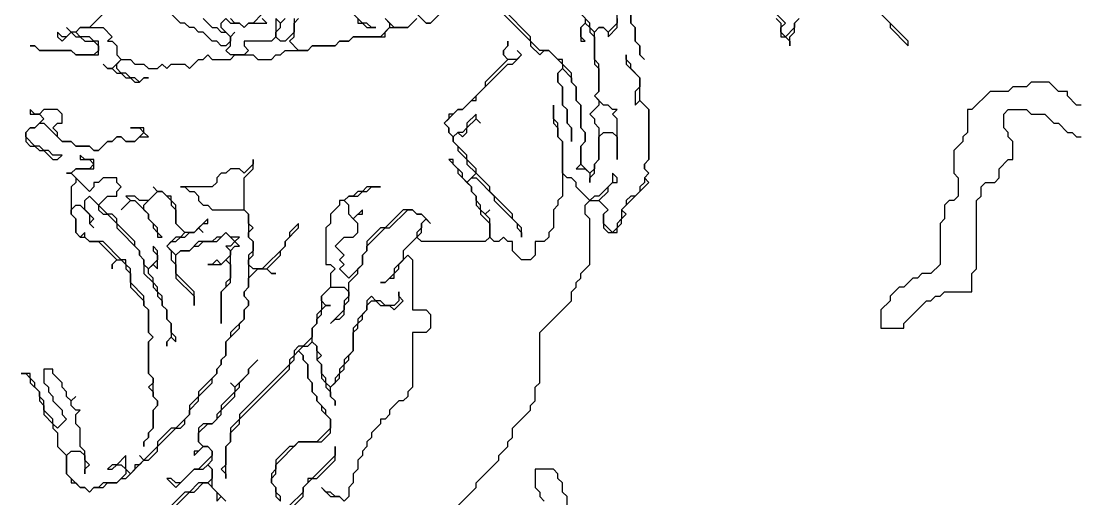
# Model space of a CAD drawing. Header units: metres. Extents: x 0 to 500, y 0 to 703.
# Drawn here: x 327.62 to 356.69, y 335.19 to 348.3 of the extents above; entities that cross this region are included whole.
import ezdxf

# ---------------------------------------------------------------- set-up
doc = ezdxf.new("R2010")
doc.units = ezdxf.units.M

msp = doc.modelspace()

# ---------------------------------------------------------------- linework, layer by layer
for points in [[(339.125, 348.5), (338.875, 348.25), (338.75, 348.25), (338.25, 348.75)], [(329.875, 348.5), (329.5, 348.125), (329.25, 348.125), (329.125, 348), (329, 348), (328.875, 348.125), (329, 348), (328.875, 347.875), (328.75, 347.875), (328.625, 348), (328.625, 347.875), (328.75, 347.75), (329, 348), (329.125, 347.875), (329.25, 347.875), (329.375, 347.75), (329.625, 347.75), (329.75, 347.625), (329.75, 347.5), (329.625, 347.375), (329.125, 347.375), (329, 347.5), (328.125, 347.5), (328, 347.625), (327.875, 347.625), (328, 347.625), (328.125, 347.5), (329, 347.5), (329.125, 347.375), (329.75, 347.375), (329.75, 347.75), (329.625, 347.75), (329.5, 347.875), (329.25, 347.875), (329.125, 348), (329.25, 348.125), (329.875, 348.125), (330.125, 347.875), (330, 347.75), (330.125, 347.75), (330.25, 347.625), (330.25, 347.375), (330.375, 347.25), (330.125, 347), (330, 347), (329.875, 347.125), (330, 347), (330.125, 347), (330.25, 346.875), (330.375, 346.875), (330.5, 346.75), (330.625, 346.75), (330.75, 346.625), (330.875, 346.625), (331, 346.75), (331.125, 346.75), (331, 346.75), (330.875, 346.625), (330.75, 346.75), (330.625, 346.75), (330.5, 346.875), (330.375, 346.875), (330.25, 347), (330.25, 347.125), (330.375, 347.25), (330.625, 347.25), (330.75, 347.125), (331, 347.125), (331.125, 347), (331.375, 347), (331.5, 347.125), (331.625, 347), (331.75, 347.125), (332.125, 347.125), (332.25, 347), (332.5, 347.25), (332.625, 347.25), (332.75, 347.375), (332.875, 347.25), (333.375, 347.25), (333.5, 347.375), (334, 347.375), (334.125, 347.25), (334.5, 347.25), (334.625, 347.375), (334.75, 347.375), (334.875, 347.5), (335.5, 347.5), (335.625, 347.625), (336.25, 347.625), (336.375, 347.75), (336.625, 347.75), (336.75, 347.875), (337.625, 347.875), (337.625, 348), (337.75, 348.125), (338.25, 348.125), (338.5, 348.375)], [(332.625, 348.375), (332.875, 348.125), (333, 348.125), (333.125, 348), (333.25, 348), (333.375, 347.875), (333.375, 347.75), (333.25, 347.625), (333.125, 347.625), (333, 347.75), (332.875, 347.75), (332.625, 348), (332.5, 348), (332.375, 348.125), (332.25, 348.125), (332.125, 348.25), (332, 348.25), (331.75, 348.5)], [(334.25, 348.5), (334, 348.25), (333.875, 348.25), (333.75, 348.125), (333.625, 348.25), (333.5, 348.25), (333.375, 348.375)], [(336.875, 348.375), (336.875, 348.25), (337, 348.25), (337.125, 348.125), (337.375, 348.125), (337.25, 348.125), (337.125, 348.25), (337, 348.25), (336.75, 348.5)], [(340.75, 348.625), (341.625, 347.75), (341.625, 347.625), (341.875, 347.375), (342, 347.5), (342.125, 347.5), (342.5, 347.125), (342.5, 347), (342.375, 346.875), (342.375, 346.625), (342.5, 346.5), (342.5, 346), (342.625, 345.875), (342.625, 345.5), (342.75, 345.375), (342.75, 345), (342.75, 345.375), (342.625, 345.5), (342.625, 345.875), (342.5, 346), (342.5, 346.5), (342.375, 346.625), (342.375, 346.875), (342.5, 347), (342.75, 346.75), (342.75, 346.625), (342.875, 346.5), (342.875, 346.125), (343, 346), (343, 345.375), (343.125, 345.25), (343.125, 345), (343, 344.875), (343, 344.375), (342.875, 344.25), (343.125, 344.25), (343.25, 344.125), (343.25, 343.875), (343.25, 344), (343.375, 344.125), (343.375, 344.375), (343.5, 344.5), (343.5, 345.125), (343.625, 345.25), (343.875, 345.25), (344, 345.125), (344, 344.5), (344, 345.625), (343.875, 345.75), (344, 345.875), (343.875, 345.875), (343.75, 346), (343.625, 346), (343.375, 346.25), (343.5, 346.375), (343.5, 347.125), (343.375, 347.25), (343.375, 348), (343.5, 348.125), (343.625, 348.125), (343.75, 348), (343.75, 347.875), (344, 348.125), (344, 348.5)], [(343.125, 348.375), (343.125, 348.25), (343, 348.125), (343, 347.75), (343.125, 347.75), (343, 347.875), (343, 348.125), (343.125, 348.25), (343.25, 348.125), (343.25, 348), (343.375, 347.875), (343.375, 347.125), (343.5, 347), (343.5, 346.375), (343.375, 346.25), (343.5, 346.125), (343.5, 346), (343.25, 345.75), (343.375, 345.625), (343.375, 345.5), (343.5, 345.375), (343.5, 344.5), (343.375, 344.375), (343.375, 344.25), (343.25, 344.125), (343, 344.375), (343, 344.875), (343.125, 345), (343.125, 345.25), (343, 345.375), (343, 346), (342.875, 346.125), (342.875, 346.5), (342.75, 346.625), (342.75, 346.875), (342.5, 347.125), (342.5, 347.25), (342.375, 347.25), (342.125, 347.5), (341.875, 347.5), (341.625, 347.75), (341.625, 347.875), (340.875, 348.625)], [(344, 348.375), (344, 348.25), (343.75, 348), (343.625, 348.125), (343.5, 348.125), (343.375, 348), (343.25, 348.125), (343.25, 348.25), (343, 348.5)], [(344.375, 348.625), (344.375, 348.25), (344.5, 348.125), (344.5, 347.75), (344.625, 347.625), (344.625, 347.375), (344.75, 347.25), (344.625, 347.375), (344.625, 347.625), (344.5, 347.75), (344.5, 348.125), (344.375, 348.25), (344.375, 348.625)], [(349, 348.375), (348.875, 348.25), (348.875, 348.125), (348.625, 347.875), (348.5, 348), (348.5, 348.125), (348.625, 348.25), (348.375, 348.5)], [(351.25, 348.5), (351.5, 348.25), (351.5, 348.125), (352, 347.625), (352, 347.75), (351.25, 348.5)], [(334.625, 348.375), (334.625, 347.875), (334.5, 347.75), (333.75, 347.75), (333.75, 347.625), (333.875, 347.5), (333.75, 347.375), (333.375, 347.375), (333.25, 347.5), (333.375, 347.625), (333.375, 347.875), (333.5, 348), (333.375, 347.875), (333.125, 348.125), (333.125, 348.25), (333.25, 348.375), (333.375, 348.25), (333.625, 348.25), (333.75, 348.125), (333.875, 348.25), (334.375, 348.25), (334.25, 348.375)], [(335.125, 348.375), (335.125, 348), (334.875, 347.75), (334.75, 347.75), (334.625, 347.875), (334.625, 348), (334.75, 348.125), (334.75, 348.25), (334.875, 348.375), (334.75, 348.25), (334.625, 348.375)], [(337.625, 348.375), (337.75, 348.25), (337.75, 348.125), (337.5, 347.875), (336.75, 347.875), (336.625, 347.75), (336.375, 347.75), (336.25, 347.625), (335.625, 347.625), (335.5, 347.5), (335.25, 347.5), (335, 347.75), (335.125, 347.875), (335.125, 348.25), (335.25, 348.375)], [(338.5, 348.375), (338.25, 348.125), (337.875, 348.125), (337.625, 348.375)], [(338.625, 348.375), (338.75, 348.25), (338.875, 348.25), (339, 348.375)], [(348.375, 348.375), (348.5, 348.25), (348.5, 347.875), (348.625, 347.875), (348.75, 347.75), (348.75, 347.625), (348.75, 347.875), (348.875, 348), (348.875, 348.25), (349, 348.375)], [(339.375, 334.75), (340.125, 335.5), (340.125, 335.625), (340.75, 336.25), (340.75, 336.375), (341, 336.625), (341, 336.75), (341.125, 336.875), (341.125, 337.125), (341.625, 337.625), (341.625, 337.75), (341.75, 337.875), (341.75, 338.25), (341.875, 338.375), (341.875, 339.75), (342.75, 340.625), (342.75, 340.875), (342.875, 341), (342.875, 341.125), (343, 341.25), (343, 341.375), (343.25, 341.625), (343.25, 342.875), (343.125, 343), (343.125, 343.25), (343.25, 343.375), (343.5, 343.375), (343.75, 343.125), (343.625, 343), (343.625, 342.625), (343.75, 342.5), (344, 342.5), (344, 342.625), (344.125, 342.75), (344.125, 342.875), (344.25, 343), (344.125, 343.125), (344.875, 343.875), (344.75, 344), (344.875, 344.125), (344.75, 344.25), (344.75, 344.375), (344.875, 344.5), (344.875, 345.875), (344.625, 346.125), (344.625, 346.75), (344.375, 347), (344.375, 347.125), (344.25, 347.25), (344.25, 347.375), (344.25, 347.125), (344.625, 346.75), (344.625, 346.5), (344.5, 346.375), (344.5, 346), (344.625, 346.125), (344.875, 345.875), (344.875, 344.5), (344.75, 344.375), (344.75, 344.25), (344.875, 344.125), (344.75, 344), (344.75, 343.875), (344.625, 343.75), (344.625, 343.625), (344.5, 343.5), (344.375, 343.5), (344.25, 343.375), (344.25, 343.25), (344.125, 343.125), (344.125, 342.875), (344, 342.75), (344, 342.625), (343.875, 342.5), (343.625, 342.75), (343.625, 343), (343.75, 343.125), (343.5, 343.375), (343.75, 343.625), (343.75, 343.75), (343.875, 343.875), (344, 343.875), (344, 344), (343.875, 344.125), (343.875, 343.875), (343.5, 343.5), (343.375, 343.5), (343.25, 343.375), (342.875, 343.75), (342.875, 343.875), (342.75, 344), (342.625, 344), (342.5, 344.125), (342.5, 345), (342.375, 345.125), (342.375, 345.5), (342.25, 345.625), (342.25, 346), (342.25, 345.5), (342.375, 345.375), (342.375, 345.125), (342.5, 345), (342.5, 343.5), (342.375, 343.375), (342.375, 343.25), (342.25, 343.125), (342.25, 342.625), (342.125, 342.5), (342.125, 342.375), (342, 342.25), (341.75, 342.25), (341.75, 341.875), (341.625, 341.75), (341.375, 341.75), (341.125, 342), (341.125, 342.25), (341, 342.25), (340.875, 342.375), (340.75, 342.25), (340.625, 342.25), (340.5, 342.375), (340.5, 342.875), (340.375, 343), (340.5, 343.125), (340.375, 343), (340.25, 343.125), (340.25, 343.25), (340.125, 343.375), (340.125, 343.5), (340, 343.625), (340, 343.75), (339.875, 343.875), (340, 344), (340.125, 344), (340.625, 343.5), (340.625, 343.375), (341.25, 342.75), (341.25, 342.625), (341.375, 342.5), (341.375, 342.375), (341.375, 342.625), (341.125, 342.875), (341.125, 343), (340.5, 343.625), (340.5, 343.75), (340.125, 344.125), (340.125, 344.25), (339.875, 344.5), (339.875, 344.625), (339.5, 345), (339.5, 345.125), (339.625, 345.25), (339.75, 345.125), (339.875, 345.25), (339.875, 345.375), (340.125, 345.625), (340.25, 345.5), (340.125, 345.625), (340.125, 345.75), (339.875, 345.5), (339.875, 345.375), (339.75, 345.25), (339.625, 345.25), (339.5, 345.125), (339.375, 345.25), (339.375, 345.375), (339.25, 345.5), (339.625, 345.875), (339.75, 345.875), (340, 346.125), (340.125, 346.125), (340.125, 346.25), (341, 347.125), (341.125, 347.125), (341.375, 347.375), (341.25, 347.5), (341.375, 347.375), (341.25, 347.25), (341, 347.25), (340.875, 347.375), (340.875, 347.5), (341, 347.625), (341, 347.75), (341, 347.625), (340.875, 347.5), (340.875, 347.375), (341, 347.25), (340.375, 346.625), (340.375, 346.5), (339.75, 345.875), (339.625, 345.875), (339.5, 345.75), (339.375, 345.75), (339.375, 345.625), (339.25, 345.5), (339.375, 345.375), (339.375, 345.25), (339.5, 345.125), (339.5, 345), (339.625, 344.875), (339.625, 344.75), (339.875, 344.5), (339.875, 344.375), (340.125, 344.125), (339.875, 343.875), (339.75, 344), (339.75, 344.125), (339.5, 344.375), (339.5, 344.5), (339.375, 344.5), (339.625, 344.25), (339.625, 344.125), (340, 343.75), (340, 343.625), (340.125, 343.5), (340.125, 343.25), (340.25, 343.125), (340.25, 343), (340.5, 342.75), (340.5, 342.375), (340.375, 342.25), (338.625, 342.25), (338.5, 342.375), (338.625, 342.5), (338.625, 342.75), (338.75, 342.875), (338.875, 342.75), (338.625, 343), (338.5, 343), (338.375, 343.125), (338.125, 343.125), (337.625, 342.625), (337.5, 342.625), (337.125, 342.25), (337.125, 342), (337, 341.875), (337, 341.625), (336.625, 341.25), (336.375, 341.5), (336.5, 341.625), (336.375, 341.75), (336.5, 341.875), (336.25, 342.125), (336.5, 342.375), (336.75, 342.375), (336.875, 342.5), (336.875, 342.75), (336.75, 342.875), (336.875, 343), (337, 343), (337, 343.125), (336.75, 342.875), (336.625, 343), (336.625, 343.25), (336.5, 343.375), (336.625, 343.5), (336.875, 343.5), (337, 343.625), (337.125, 343.625), (337.25, 343.75), (337.5, 343.75), (337.125, 343.75), (337, 343.625), (336.875, 343.625), (336.75, 343.5), (336.625, 343.5), (336.5, 343.375), (336.375, 343.375), (336.375, 343.25), (336.125, 343), (336.125, 342.75), (336, 342.625), (336, 341.625), (336.125, 341.625), (336.25, 341.5), (336.125, 341.375), (336.125, 341), (335.875, 340.75), (335.875, 340.375), (335.75, 340.25), (335.75, 340), (335.625, 339.875), (335.625, 339.625), (335.375, 339.375), (335.25, 339.375), (335.125, 339.25), (335.125, 339.125), (335, 339), (335, 338.875), (333.625, 337.5), (333.625, 337.375), (333.375, 337.125), (333.375, 336.75), (333.25, 336.625), (333.25, 336.125), (333.125, 336), (333.25, 335.875), (333.25, 335.75), (333.25, 336.625), (333.375, 336.75), (333.375, 337), (333.625, 337.25), (333.625, 337.375), (335, 338.75), (335, 338.875), (335.125, 339), (335.125, 339.125), (335.25, 339.25), (335.375, 339.125), (335.375, 339), (335.5, 338.875), (335.5, 338.5), (335.625, 338.375), (335.625, 338.125), (335.75, 338), (335.75, 337.875), (335.875, 337.75), (335.875, 337.625), (336.125, 337.375), (336.125, 337.125), (335.75, 336.75), (335.25, 336.75), (335.125, 336.625), (335, 336.625), (334.625, 336.25), (334.625, 336), (334.5, 335.875), (334.5, 335.625), (334.625, 335.5), (334.625, 335.25), (334.75, 335.125), (334.75, 335.25), (334.625, 335.375), (334.625, 335.5), (334.5, 335.625), (334.5, 335.75), (334.625, 335.875), (334.625, 336.125), (335.25, 336.75), (335.875, 336.75), (336.125, 337), (336.125, 337.375), (336, 337.5), (336, 337.625), (335.75, 337.875), (335.75, 338), (335.625, 338.125), (335.625, 338.375), (335.5, 338.5), (335.5, 338.875), (335.375, 339), (335.375, 339.125), (335.25, 339.25), (335.375, 339.375), (335.5, 339.375), (335.625, 339.5), (335.75, 339.375), (335.75, 339), (335.875, 338.875), (335.875, 338.5), (336, 338.375), (336, 338.25), (336.125, 338.125), (336.125, 338), (336.25, 337.875), (336.25, 337.75), (336.25, 337.875), (336.125, 338), (336.125, 338.25), (336.375, 338.5), (336.375, 338.625), (336.5, 338.75), (336.5, 338.875), (336.625, 339), (336.625, 339.125), (336.75, 339.25), (336.75, 339.75), (336.875, 339.875), (336.875, 340), (337, 340.125), (337, 340.25), (337.125, 340.375), (337.125, 340.5), (337.25, 340.625), (337.375, 340.625), (337.5, 340.5), (337.75, 340.5), (337.875, 340.375), (338.125, 340.625), (338, 340.75), (338, 340.875), (338, 340.625), (337.875, 340.5), (337.625, 340.5), (337.5, 340.625), (337.375, 340.625), (337.25, 340.75), (337.125, 340.625), (337.125, 340.375), (336.875, 340.125), (336.875, 340), (336.75, 339.875), (336.75, 339.25), (336.5, 339), (336.5, 338.875), (336.375, 338.75), (336.375, 338.625), (336.25, 338.5), (336.25, 338.375), (336.125, 338.25), (336, 338.375), (336, 338.5), (335.875, 338.625), (335.875, 338.875), (335.75, 339), (335.875, 339.125), (335.75, 339.25), (335.75, 339.375), (335.625, 339.5), (335.625, 339.875), (335.75, 340), (335.75, 340.125), (335.875, 340.25), (335.875, 340.375), (336, 340.5), (336.125, 340.5), (336, 340.5), (335.875, 340.625), (335.875, 340.75), (336.125, 341), (336.5, 341), (336.625, 340.875), (336.625, 340.75), (336.5, 340.625), (336.5, 340.375), (336.125, 340), (336.25, 340.125), (336.375, 340.125), (336.5, 340.25), (336.5, 340.5), (336.625, 340.625), (336.625, 341.125), (336.875, 341.375), (336.875, 341.5), (337, 341.625), (337, 341.875), (337.125, 342), (337.125, 342.125), (337.625, 342.625), (337.75, 342.625), (338.25, 343.125), (338.375, 343.125), (338.5, 343), (338.625, 343), (338.75, 342.875), (338.625, 342.75), (338.625, 342.625), (338.5, 342.5), (338.5, 342.375), (338.125, 342), (338.125, 341.75), (337.875, 341.5), (337.875, 341.375), (337.625, 341.125), (337.5, 341.125), (337.625, 341.125), (337.75, 341.25), (337.875, 341.25), (337.875, 341.375), (338, 341.5), (338, 341.625), (338.25, 341.875), (338.375, 341.75), (338.375, 340.375), (338.75, 340.375), (338.875, 340.25), (338.875, 339.875), (338.75, 339.75), (338.375, 339.75), (338.375, 338.25), (338.25, 338.125), (338.25, 338), (338.125, 337.875), (338, 337.875), (337.75, 337.625), (337.75, 337.5), (337.625, 337.375), (337.5, 337.375), (337.5, 337.25), (337.25, 337), (337.25, 336.875), (337.125, 336.75), (337.125, 336.625), (337, 336.5), (337, 336.375), (336.875, 336.25), (336.875, 336), (336.75, 335.875), (336.75, 335.625), (336.625, 335.5), (336.625, 335.25), (336.5, 335.125), (336.375, 335.25), (336.25, 335.25), (336.125, 335.375), (336, 335.375), (335.875, 335.5), (336.125, 335.25), (336.375, 335.25), (336.5, 335.125)], [(356.75, 346), (356.625, 346), (356.375, 346.25), (356.375, 346.375), (356.125, 346.375), (355.875, 346.625), (355.375, 346.625), (355.25, 346.5), (354.875, 346.5), (354.75, 346.375), (354.25, 346.375), (353.75, 345.875), (353.625, 345.875), (353.625, 345.25), (353.5, 345.125), (353.5, 345), (353.25, 344.75), (353.25, 344.125), (353.375, 344), (353.375, 343.5), (353.25, 343.375), (353.125, 343.375), (353, 343.25), (353, 342.875), (352.875, 342.75), (352.875, 341.625), (352.625, 341.375), (352.375, 341.375), (352.25, 341.25), (352.125, 341.25), (351.875, 341), (351.75, 341), (351.5, 340.75), (351.5, 340.625), (351.25, 340.375), (351.25, 339.875), (351.875, 339.875), (351.875, 340), (352.5, 340.625), (352.625, 340.625), (352.75, 340.75), (352.875, 340.75), (353, 340.875), (353.75, 340.875), (353.75, 341.375), (353.875, 341.5), (353.875, 343.375), (354, 343.5), (354, 343.75), (354.125, 343.875), (354.375, 343.875), (354.5, 344), (354.5, 344.25), (354.75, 344.5), (354.875, 344.5), (354.875, 345), (354.75, 345.125), (354.75, 345.25), (354.625, 345.375), (354.625, 345.75), (354.75, 345.875), (355.25, 345.875), (355.375, 345.75), (355.75, 345.75), (356, 345.5), (356.125, 345.5), (356.375, 345.25), (356.5, 345.25), (356.625, 345.125), (356.75, 345.125)], [(333.25, 335.125), (332.875, 335.5), (332.875, 336), (332.75, 336.125), (332.875, 336.25), (332.875, 336.5), (332.75, 336.625), (332.625, 336.625), (332.5, 336.75), (332.5, 337), (332.75, 337.25), (332.875, 337.25), (333.125, 337.5), (333.125, 337.625), (333.5, 338), (333.5, 338.125), (333.625, 338.25), (333.625, 338.375), (333.875, 338.625), (333.875, 338.75), (334.125, 339), (333.875, 338.75), (333.875, 338.625), (333.5, 338.25), (333.375, 338.375), (333.5, 338.25), (333.5, 338.125), (333.125, 337.75), (333.125, 337.625), (333, 337.5), (333, 337.375), (332.875, 337.25), (332.625, 337.25), (332.5, 337.125), (332.5, 336.75), (332.625, 336.625), (332.5, 336.5), (332.375, 336.5), (332.375, 336.375), (332.625, 336.625), (332.75, 336.625), (332.875, 336.5), (332.875, 336.375), (332.5, 336), (332.375, 336), (332, 335.625), (331.875, 335.625), (331.75, 335.75), (331.625, 335.75), (331.875, 335.5), (332.375, 336), (332.625, 336), (332.75, 336.125), (332.875, 336), (332.875, 335.75), (332.75, 335.625), (332.5, 335.625), (332.25, 335.375), (332.125, 335.375), (331.625, 334.875)], [(335, 334.875), (335.375, 335.25), (335.375, 335.5), (335.625, 335.75), (335.75, 335.75), (336.25, 336.25), (336.25, 336.625), (336.25, 336.375), (335.625, 335.75), (335.5, 335.75), (335.5, 335.625), (335.375, 335.5), (335.375, 335.375), (335, 335)], [(342.625, 334), (342.625, 335.25), (342.5, 335.375), (342.5, 335.625), (342.375, 335.75), (342.375, 335.875), (342.25, 336), (341.75, 336), (341.75, 335.5), (341.875, 335.375), (341.875, 335.25), (342, 335.125)], [(331.625, 334.75), (332.25, 335.375), (332.375, 335.375), (332.625, 335.625), (332.75, 335.625), (333, 335.375), (333, 335.125)], [(333, 335.125), (333.125, 335.25), (333.25, 335.125)]]:
    msp.add_lwpolyline(points)
for points in [[(327.875, 345.875), (327.875, 345.75), (328.125, 345.75), (328.25, 345.625), (328, 345.375), (327.875, 345.375), (327.75, 345.25), (327.75, 345), (327.875, 344.875), (328, 344.875), (328.125, 344.75), (328.25, 344.75), (328.5, 344.5), (328.625, 344.5), (328.75, 344.625), (328.5, 344.625), (328.375, 344.75), (328.25, 344.75), (328.125, 344.875), (328, 344.875), (327.75, 345.125), (327.75, 345.25), (327.875, 345.375), (328, 345.375), (328.125, 345.5), (328.25, 345.5), (328.75, 345), (329, 345), (329.125, 344.875), (329.5, 344.875), (329.625, 344.75), (329.75, 344.75), (330, 345), (330.125, 345), (330.25, 345.125), (330.375, 345.125), (330.5, 345), (330.75, 345), (330.875, 345.125), (331.125, 345.125), (331, 345.25), (331, 345.375), (330.625, 345.375), (330.875, 345.375), (331, 345.25), (330.75, 345), (330.5, 345), (330.375, 345.125), (330.25, 345.125), (330.125, 345), (330, 345), (329.75, 344.75), (329.625, 344.75), (329.5, 344.875), (329.125, 344.875), (329, 345), (328.75, 345), (328.625, 345.125), (328.625, 345.25), (328.5, 345.375), (328.625, 345.5), (328.75, 345.5), (328.75, 345.75), (328.625, 345.875), (328.25, 345.875), (328.125, 345.75), (328, 345.75)], [(334, 344.5), (334, 344.375), (333.75, 344.125), (333.625, 344.25), (333.375, 344.25), (333.25, 344.125), (333.125, 344.125), (333, 344), (333, 343.875), (332.875, 343.75), (332, 343.75), (332.125, 343.75), (332.25, 343.625), (332.375, 343.625), (332.5, 343.5), (332.5, 343.375), (332.625, 343.25), (332.75, 343.25), (332.875, 343.125), (333.75, 343.125), (333.875, 343), (333.875, 342.375), (334, 342.25), (334, 342), (333.875, 341.875), (333.875, 341), (333.75, 340.875), (333.75, 340.75), (333.875, 340.625), (333.875, 340.5), (333.75, 340.375), (333.75, 340.125), (333.375, 339.75), (333.375, 339.625), (333.25, 339.5), (333.25, 339.125), (333.125, 339), (333.125, 338.875), (333, 338.75), (333, 338.625), (332.5, 338.125), (332.5, 338), (332.25, 337.75), (332.25, 337.5), (331.875, 337.125), (331.75, 337.125), (331.375, 336.75), (331.375, 336.625), (331, 336.25), (330.875, 336.375), (331, 336.25), (330.875, 336.125), (330.75, 336.125), (330.75, 336), (330.625, 335.875), (330.5, 336), (330.5, 336.375), (330.25, 336.125), (330.125, 336.125), (330, 336), (330.125, 336), (330.25, 336.125), (330.375, 336.125), (330.5, 336), (330.5, 335.875), (330.25, 335.625), (329.875, 335.625), (329.75, 335.5), (329.625, 335.5), (329.5, 335.375), (329.375, 335.5), (329.25, 335.5), (328.875, 335.875), (328.875, 336.375), (329, 336.5), (329.25, 336.5), (329.375, 336.375), (329.375, 335.875), (329.375, 336), (329.5, 336.125), (329.375, 336.25), (329.375, 336.5), (329.25, 336.625), (329.25, 337.125), (329.125, 337.25), (329.125, 337.5), (329.25, 337.625), (329.125, 337.625), (329, 337.75), (329, 337.875), (329.125, 338), (329, 337.875), (328.875, 338), (328.875, 338.125), (328.75, 338.25), (328.75, 338.375), (328.5, 338.625), (328.5, 338.75), (328.25, 338.75), (328.25, 338.375), (328.375, 338.25), (328.375, 338.125), (328.5, 338), (328.5, 337.875), (328.75, 337.625), (328.75, 337.5), (328.875, 337.375), (328.625, 337.125), (328.5, 337.25), (328.5, 337.375), (328.25, 337.625), (328.25, 337.875), (328.125, 338), (328.125, 338.125), (328, 338.25), (328, 338.375), (327.875, 338.5), (327.875, 338.625), (327.625, 338.625), (327.75, 338.625), (327.875, 338.5), (327.875, 338.375), (328.125, 338.125), (328.125, 337.875), (328.25, 337.75), (328.25, 337.5), (328.5, 337.25), (328.5, 337.125), (328.625, 337), (328.625, 336.625), (328.875, 336.375), (328.875, 335.875), (329, 335.75), (329, 335.625), (329.125, 335.625), (329.25, 335.5), (329.375, 335.5), (329.5, 335.375), (329.625, 335.5), (329.875, 335.5), (330, 335.625), (330.25, 335.625), (330.375, 335.75), (330.5, 335.75), (331, 336.25), (331.125, 336.25), (331.375, 336.5), (331.375, 336.625), (331.875, 337.125), (332, 337.125), (332.125, 337.25), (332.125, 337.375), (332.25, 337.5), (332.25, 337.625), (332.5, 337.875), (332.5, 338), (332.875, 338.375), (332.875, 338.5), (333, 338.625), (333, 338.75), (333.125, 338.875), (333.125, 339), (333.25, 339.125), (333.25, 339.5), (333.625, 339.875), (333.625, 340), (333.75, 340.125), (333.75, 340.375), (333.875, 340.5), (333.875, 340.625), (333.75, 340.75), (333.75, 340.875), (333.875, 341), (333.875, 341.25), (334.125, 341.5), (334.375, 341.5), (334.5, 341.375), (334.625, 341.375), (334.5, 341.375), (334.375, 341.5), (334.75, 341.875), (334.75, 342), (334.875, 342.125), (334.875, 342.25), (335.25, 342.625), (335.25, 342.75), (335, 342.5), (335, 342.375), (334.875, 342.25), (334.875, 342.125), (334.25, 341.5), (334, 341.5), (333.875, 341.625), (333.875, 341.75), (334, 341.875), (334, 342.25), (333.875, 342.375), (333.875, 342.5), (334, 342.625), (333.875, 342.75), (333.875, 343), (333.75, 343.125), (333.75, 344), (334, 344.25)], [(329.25, 344.625), (329.25, 344.5), (329.5, 344.5), (329.625, 344.375), (329.5, 344.25), (329.125, 344.25), (329, 344.125), (328.875, 344.125), (329, 344.125), (329.125, 344), (329.125, 343.875), (329, 343.75), (329, 343), (329.125, 342.875), (329.125, 342.5), (329.25, 342.375), (329.375, 342.375), (329.5, 342.25), (329.75, 342.25), (330.25, 341.75), (330.125, 341.625), (330.125, 341.5), (330.125, 341.625), (330.25, 341.75), (330.375, 341.75), (330.5, 341.625), (330.5, 341.5), (330.625, 341.375), (330.625, 341), (331, 340.625), (331, 340.5), (331.125, 340.375), (331.125, 339.75), (331.25, 339.625), (331.125, 339.5), (331.125, 338.625), (331.25, 338.5), (331.25, 338.375), (331.125, 338.25), (331.25, 338.125), (331.25, 338), (331.375, 337.875), (331.375, 337.75), (331.25, 337.625), (331.25, 337.125), (331.125, 337), (331.125, 336.875), (331, 336.75), (331, 336.625), (331, 336.75), (331.125, 336.875), (331.125, 337), (331.25, 337.125), (331.25, 337.625), (331.375, 337.75), (331.375, 337.875), (331.25, 338), (331.25, 338.5), (331.125, 338.625), (331.125, 339.5), (331.25, 339.625), (331.125, 339.75), (331.125, 340.375), (331, 340.5), (331, 340.75), (330.625, 341.125), (330.625, 341.5), (330.5, 341.625), (330.5, 341.75), (330.375, 341.75), (329.875, 342.25), (329.5, 342.25), (329.375, 342.375), (329.375, 342.5), (329.25, 342.375), (329.125, 342.5), (329.125, 342.875), (329, 343), (329, 343.125), (329.125, 343.25), (329.25, 343.25), (329.5, 343), (329.5, 342.75), (329.625, 342.625), (329.5, 342.75), (329.625, 342.875), (329.375, 343.125), (329.375, 343.375), (329.5, 343.5), (329.75, 343.25), (329.75, 343.125), (329.875, 343), (330, 343), (330.25, 342.75), (330.25, 342.625), (330.875, 342), (330.875, 341.875), (331, 341.75), (331, 341.375), (331.25, 341.125), (331.25, 341), (331.375, 340.875), (331.375, 340.75), (331.5, 340.625), (331.5, 340.5), (331.625, 340.375), (331.625, 340.125), (331.75, 340), (331.75, 339.625), (331.625, 339.5), (331.625, 339.375), (331.625, 339.5), (331.75, 339.625), (331.875, 339.5), (331.875, 339.625), (331.75, 339.75), (331.75, 340), (331.625, 340.125), (331.625, 340.375), (331.5, 340.5), (331.5, 340.75), (331.375, 340.875), (331.375, 341), (331.25, 341.125), (331.25, 341.25), (331.125, 341.375), (331.125, 341.5), (331.25, 341.625), (331.375, 341.5), (331.375, 342), (331.25, 342.125), (331.25, 342), (331.375, 341.875), (331.375, 341.75), (331.125, 341.5), (331, 341.625), (331, 341.75), (330.875, 341.875), (330.875, 342), (330.75, 342.125), (330.75, 342.25), (330.25, 342.75), (330.25, 342.875), (330.125, 343), (330, 343), (329.75, 343.25), (330, 343.5), (330.25, 343.5), (330.25, 343.625), (330.375, 343.75), (330.25, 343.875), (330.25, 344), (329.875, 344), (329.75, 343.875), (329.625, 343.875), (329.625, 343.75), (329.5, 343.625), (329, 344.125), (329.125, 344.25), (329.625, 344.25), (329.625, 344.5), (329.375, 344.5)], [(331.25, 343.75), (331.375, 343.625), (331.125, 343.375), (330.875, 343.375), (330.75, 343.5), (330.5, 343.5), (330.625, 343.375), (330.375, 343.125), (330.625, 343.375), (330.75, 343.375), (331.125, 343), (331.125, 342.875), (331.25, 342.75), (331.25, 342.625), (331.375, 342.5), (331.375, 342.375), (331.5, 342.375), (331.375, 342.5), (331.375, 342.625), (331.125, 342.875), (331.125, 343), (331, 343.125), (331, 343.25), (331.375, 343.625), (331.5, 343.625), (331.75, 343.375), (331.75, 343.25), (331.875, 343.125), (331.875, 342.75), (332.125, 342.5), (332, 342.375), (331.875, 342.375), (331.625, 342.125), (331.75, 342), (331.75, 341.75), (331.875, 341.625), (331.875, 341.25), (332.375, 340.75), (332.375, 340.5), (332.375, 340.875), (331.875, 341.375), (331.875, 341.875), (332, 342), (332.25, 342), (332.375, 342.125), (332.5, 342.125), (332.625, 342.25), (333, 342.25), (333.25, 342.5), (333.5, 342.25), (333.375, 342.125), (333.25, 342.125), (333.375, 342), (333.375, 341.875), (333.125, 341.625), (333, 341.75), (332.875, 341.625), (332.75, 341.625), (333.125, 341.625), (333.25, 341.75), (333.375, 341.625), (333.375, 341.25), (333.25, 341.125), (333.25, 341), (333.125, 340.875), (333.125, 340), (333.125, 340.875), (333.375, 341.125), (333.375, 342), (333.5, 342.125), (333.625, 342.125), (333.5, 342.25), (333.625, 342.375), (333.375, 342.375), (333.25, 342.5), (333.125, 342.375), (333, 342.375), (332.875, 342.25), (332.5, 342.25), (332.25, 342), (332, 342), (331.875, 341.875), (331.625, 342.125), (331.75, 342.25), (331.875, 342.25), (332, 342.375), (332.125, 342.375), (332.25, 342.5), (332.375, 342.5), (332.5, 342.625), (332.625, 342.5), (332.5, 342.625), (332.625, 342.75), (332.75, 342.75), (332.75, 342.875), (332.375, 342.5), (332.125, 342.5), (331.875, 342.75), (331.875, 343.25), (331.75, 343.375), (331.75, 343.5), (331.625, 343.5), (331.5, 343.625), (331.375, 343.625)]]:
    msp.add_lwpolyline(points, close=True)

doc.saveas('drawing.dxf')
